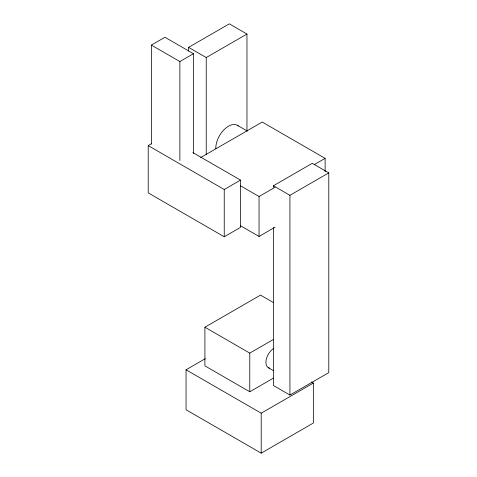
<?xml version="1.0" encoding="UTF-8"?>
<svg xmlns="http://www.w3.org/2000/svg" width="477" height="477" viewBox="0 0 477 477"><rect width="100%" height="100%" fill="white"/><g stroke="black" fill="none" stroke-linecap="round" stroke-linejoin="round"><path stroke-width="0.72" d="M151.364 144.078L151.364 45.1L164.941 37.266L193.453 53.722L193.453 153.445M188.588 51.069L188.588 47.366L229.318 23.85L246.967 34.04L246.967 131.056M151.364 45.1L179.877 61.563L193.453 53.722M188.588 47.366L206.237 57.556L246.967 34.04M192.857 152.574L240.533 180.103L240.533 227.368L224.238 236.771L148.216 192.881L148.216 145.616L151.346 143.804M200.65 157.595L262.219 122.046L325.111 158.358L325.111 171.678M148.216 145.616L224.238 189.506L240.533 180.103M273.399 187.258L273.399 185.768L312.25 163.337L328.784 172.883L328.784 372.615L289.933 395.045L273.399 385.494L273.399 227.499M240.444 185.756L259.053 196.5L275.086 187.24M314.212 164.654L325.111 158.358M273.399 185.768L289.933 195.314L328.784 172.883M240.444 225.71L259.053 236.455L275.086 227.201M273.422 378.124L249.775 391.772L204.913 365.871L204.913 327.216L260.514 295.114L273.327 302.513M311.421 381.97L313.347 383.085L313.347 423.045L261.199 453.15L186.048 409.761L186.048 369.8L205.36 358.65M204.913 327.216L249.775 353.117L273.422 339.463M186.048 369.8L261.199 413.189L313.347 383.085M237.695 125.493L247.342 131.068M268.378 367.731L273.381 370.617M289.933 195.314L289.933 395.045M261.199 413.189L261.199 453.15M259.053 196.5L259.053 236.455M249.775 353.117L249.775 391.772M224.238 189.506L224.238 236.771M206.237 57.556L206.237 154.566M179.877 61.563L179.877 160.534M215.807 148.746A17.917 10.345 -60 0 1 223.981 129.756A17.917 10.345 -60 0 1 238.291 125.94M269.761 368.19A11.651 6.726 -60 0 1 266.142 359.968A11.651 6.726 -60 0 1 273.47 348.514"/></g></svg>
